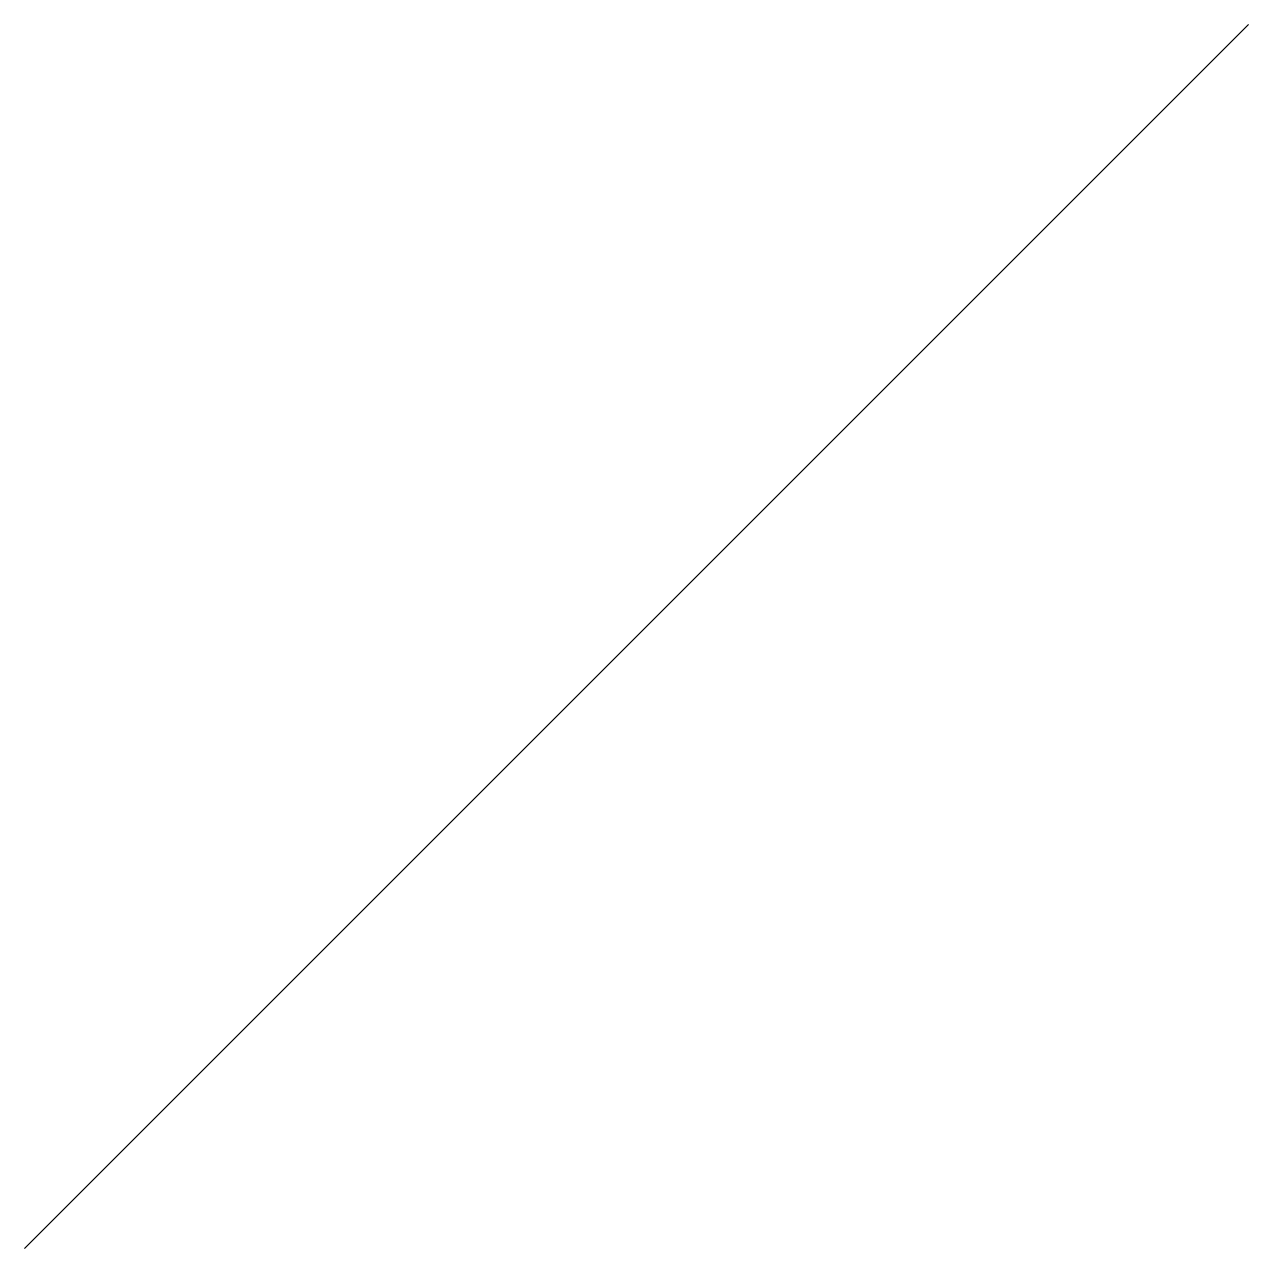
# Model space of a CAD drawing. Extents: x 0 to 5, y 0 to 5.
import ezdxf

# ---------------------------------------------------------------- set-up
doc = ezdxf.new("R2010")
doc.units = 0
doc.header["$MEASUREMENT"] = 0

msp = doc.modelspace()

# ---------------------------------------------------------------- linework, layer by layer
at = {"lineweight": 0}
msp.add_line((0, 0), (5, 5), dxfattribs=at)

doc.saveas('drawing.dxf')
